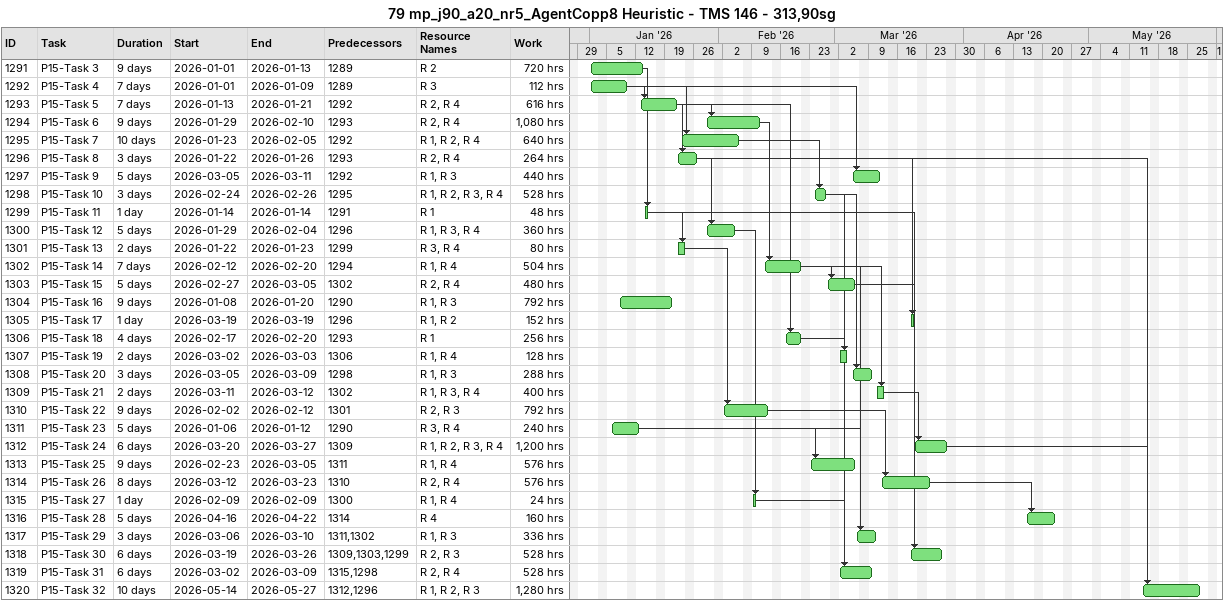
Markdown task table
79 mp_j90_a20_nr5_AgentCopp8 Heuristic - TMS 146 - 313,90sg

| ID | Task | Duration | Start | Finish | Predecessors | Resources | Work (h) |
|---|---|---|---|---|---|---|---|
| 1291 | P15-Task 3 | 9d | 2026-01-01 | 2026-01-13 | 1289 | R 2 | 720 |
| 1292 | P15-Task 4 | 7d | 2026-01-01 | 2026-01-09 | 1289 | R 3 | 112 |
| 1293 | P15-Task 5 | 7d | 2026-01-13 | 2026-01-21 | 1292 | R 2, R 4 | 616 |
| 1294 | P15-Task 6 | 9d | 2026-01-29 | 2026-02-10 | 1293 | R 2, R 4 | 1080 |
| 1295 | P15-Task 7 | 10d | 2026-01-23 | 2026-02-05 | 1292 | R 1, R 2, R 4 | 640 |
| 1296 | P15-Task 8 | 3d | 2026-01-22 | 2026-01-26 | 1293 | R 2, R 4 | 264 |
| 1297 | P15-Task 9 | 5d | 2026-03-05 | 2026-03-11 | 1292 | R 1, R 3 | 440 |
| 1298 | P15-Task 10 | 3d | 2026-02-24 | 2026-02-26 | 1295 | R 1, R 2, R 3, R 4 | 528 |
| 1299 | P15-Task 11 | 1d | 2026-01-14 | 2026-01-14 | 1291 | R 1 | 48 |
| 1300 | P15-Task 12 | 5d | 2026-01-29 | 2026-02-04 | 1296 | R 1, R 3, R 4 | 360 |
| 1301 | P15-Task 13 | 2d | 2026-01-22 | 2026-01-23 | 1299 | R 3, R 4 | 80 |
| 1302 | P15-Task 14 | 7d | 2026-02-12 | 2026-02-20 | 1294 | R 1, R 4 | 504 |
| 1303 | P15-Task 15 | 5d | 2026-02-27 | 2026-03-05 | 1302 | R 2, R 4 | 480 |
| 1304 | P15-Task 16 | 9d | 2026-01-08 | 2026-01-20 | 1290 | R 1, R 3 | 792 |
| 1305 | P15-Task 17 | 1d | 2026-03-19 | 2026-03-19 | 1296 | R 1, R 2 | 152 |
| 1306 | P15-Task 18 | 4d | 2026-02-17 | 2026-02-20 | 1293 | R 1 | 256 |
| 1307 | P15-Task 19 | 2d | 2026-03-02 | 2026-03-03 | 1306 | R 1, R 4 | 128 |
| 1308 | P15-Task 20 | 3d | 2026-03-05 | 2026-03-09 | 1298 | R 1, R 3 | 288 |
| 1309 | P15-Task 21 | 2d | 2026-03-11 | 2026-03-12 | 1302 | R 1, R 3, R 4 | 400 |
| 1310 | P15-Task 22 | 9d | 2026-02-02 | 2026-02-12 | 1301 | R 2, R 3 | 792 |
| 1311 | P15-Task 23 | 5d | 2026-01-06 | 2026-01-12 | 1290 | R 3, R 4 | 240 |
| 1312 | P15-Task 24 | 6d | 2026-03-20 | 2026-03-27 | 1309 | R 1, R 2, R 3, R 4 | 1200 |
| 1313 | P15-Task 25 | 9d | 2026-02-23 | 2026-03-05 | 1311 | R 1, R 4 | 576 |
| 1314 | P15-Task 26 | 8d | 2026-03-12 | 2026-03-23 | 1310 | R 2, R 4 | 576 |
| 1315 | P15-Task 27 | 1d | 2026-02-09 | 2026-02-09 | 1300 | R 1, R 4 | 24 |
| 1316 | P15-Task 28 | 5d | 2026-04-16 | 2026-04-22 | 1314 | R 4 | 160 |
| 1317 | P15-Task 29 | 3d | 2026-03-06 | 2026-03-10 | 1311, 1302 | R 1, R 3 | 336 |
| 1318 | P15-Task 30 | 6d | 2026-03-19 | 2026-03-26 | 1309, 1303, 1299 | R 2, R 3 | 528 |
| 1319 | P15-Task 31 | 6d | 2026-03-02 | 2026-03-09 | 1315, 1298 | R 2, R 4 | 528 |
| 1320 | P15-Task 32 | 10d | 2026-05-14 | 2026-05-27 | 1312, 1296 | R 1, R 2, R 3 | 1280 |
